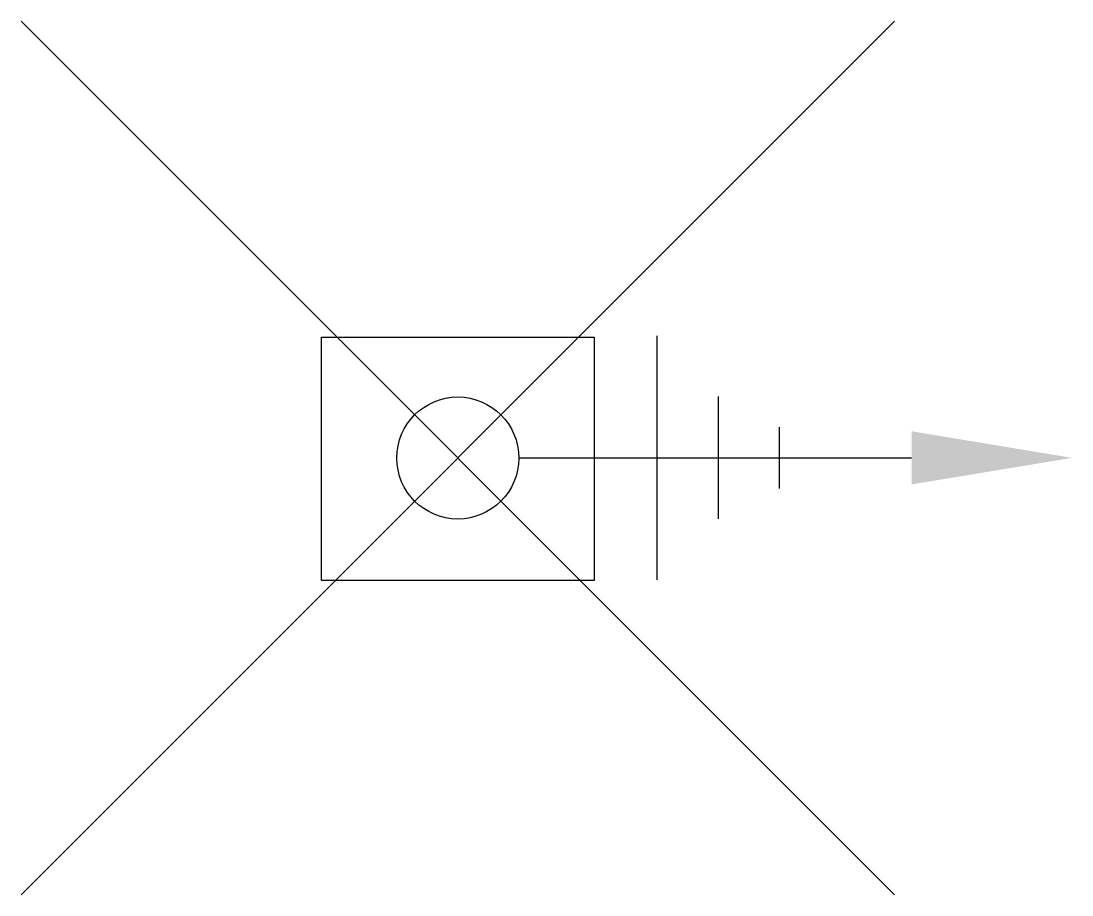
# Model space of a CAD drawing. Extents: x -5.5 to 7.7, y -5.5 to 5.5.
import ezdxf

# ---------------------------------------------------------------- set-up
doc = ezdxf.new("R2010")
doc.units = 0

msp = doc.modelspace()

# ---------------------------------------------------------------- hatches: boundary and pattern name
h = msp.add_hatch(color=256)
h.dxf.hatch_style = 1
h.paths.add_polyline_path([(5.715, -0.333), (5.715, 0.337), (7.735, 0.002)])

# ---------------------------------------------------------------- linework, layer by layer
for p, q in [((2.511, -1.532), (2.511, 1.539)), ((3.282, -0.767), (3.282, 0.772)), ((4.052, -0.382), (4.052, 0.387)), ((0.771, 0.002), (5.715, 0.002))]:
    msp.add_line(p, q)
for points in [[(5.5, 5.5), (-5.5, -5.5)], [(-5.5, 5.5), (5.5, -5.5)]]:
    msp.add_lwpolyline(points)
at = {"flags": 128}
msp.add_lwpolyline([(-1.717, 1.521), (1.719, 1.521), (1.719, -1.543), (-1.717, -1.543)], close=True, dxfattribs=at)
msp.add_circle((0, 0), 0.768)

doc.saveas('drawing.dxf')
